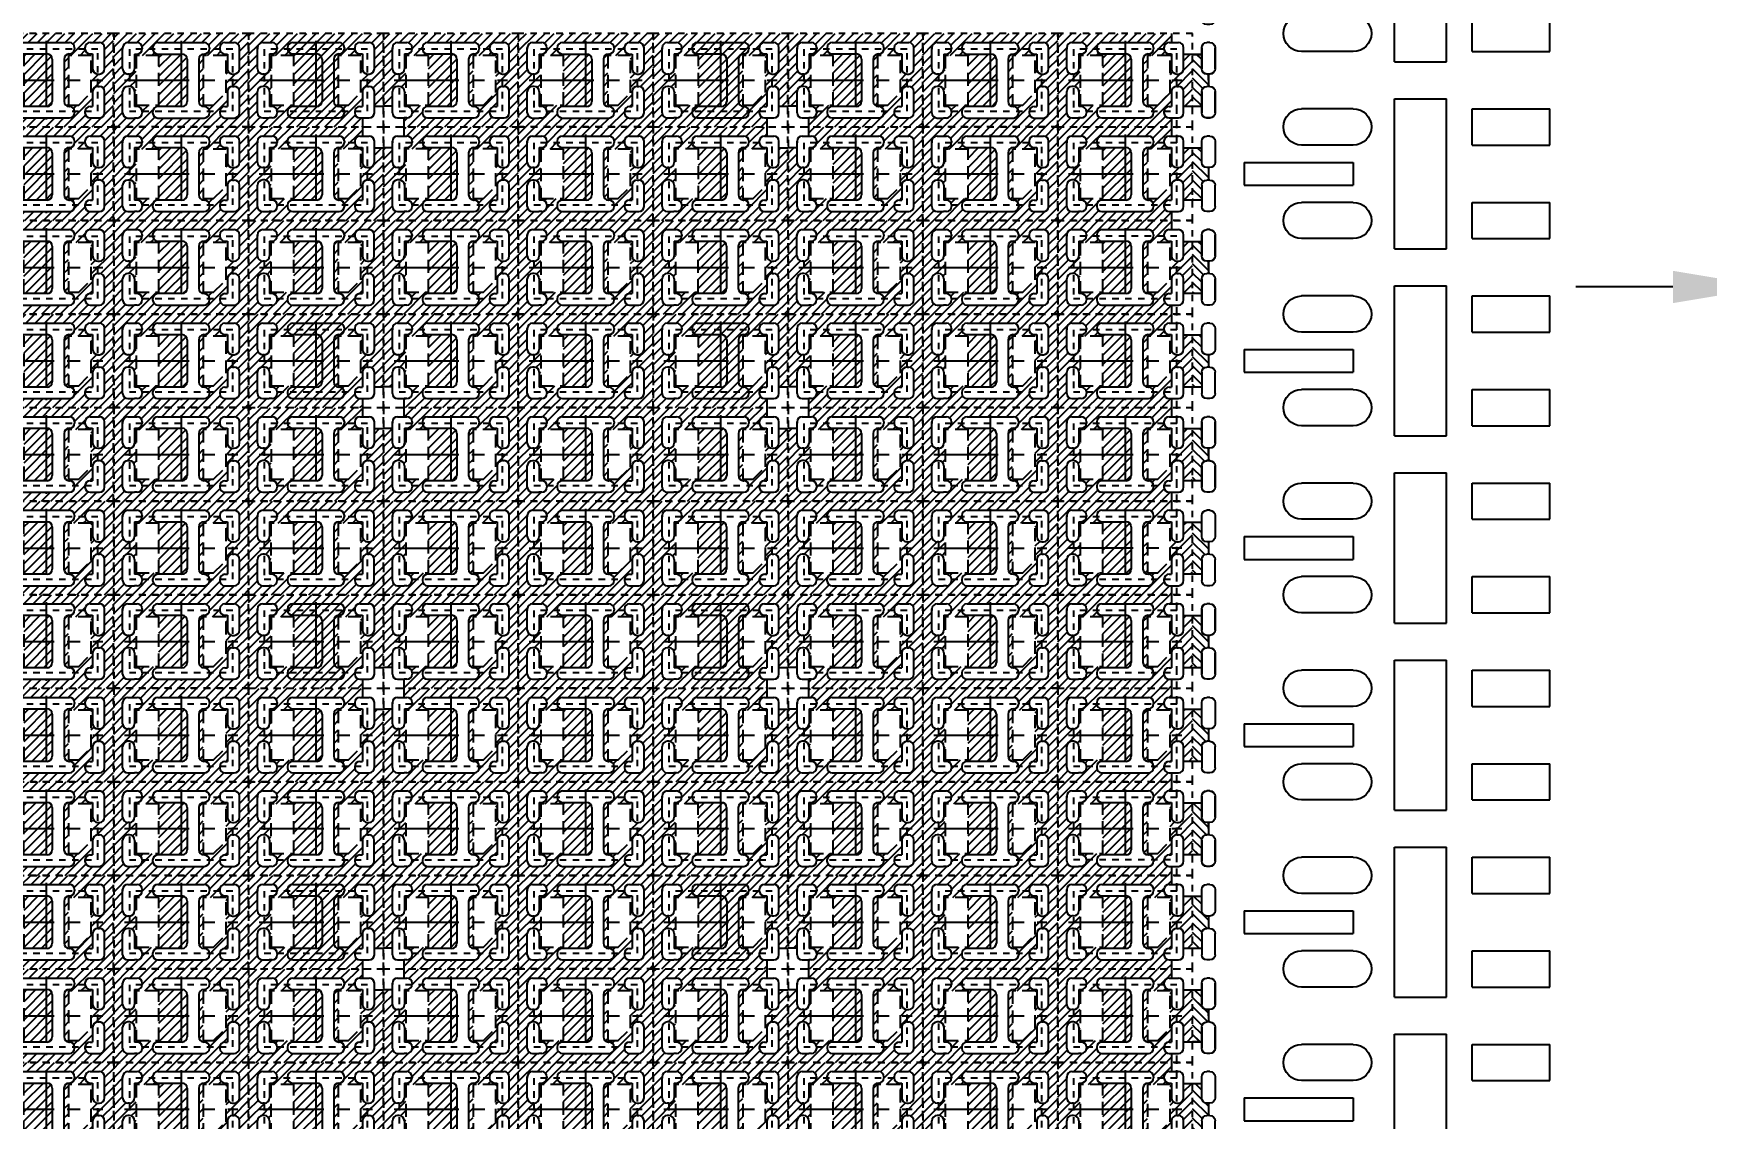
# Model space of a CAD drawing. Extents: x -1061 to -782, y -21 to 162.
# Drawn here: x -984.2 to -958.3, y 42.98 to 59.78 of the extents above; entities that cross this region are included whole.
import ezdxf

# ---------------------------------------------------------------- set-up
doc = ezdxf.new("R2010")
doc.units = 0
doc.header["$LTSCALE"] = 0.5
for name, pattern in [('CENTER', [2, 1.25, -0.25, 0.25, -0.25]), ('HIDDEN', [0.375, 0.25, -0.125]), ('HIDDEN2', [0.1875, 0.125, -0.0625])]:
    doc.linetypes.add(name, pattern=pattern)
for name, color, linetype in [('B', 5, 'Continuous'), ('C', 1, 'CENTER'), ('DIM', 7, 'Continuous'), ('H', 4, 'HIDDEN'), ('hatch', 7, 'CENTER'), ('HATCH O-L', 7, 'HIDDEN2'), ('PACKAGE OL', 51, 'HIDDEN2'), ('圖', 7, 'Continuous')]:
    doc.layers.add(name, color=color, linetype=linetype)
doc.styles.get("Standard").update_dxf_attribs({"font": 'ROMANS.SHX'})
doc.dimstyles.new('DIM 1.6$0', dxfattribs={"dimtxt": 1.5, "dimasz": 1.5, "dimexe": 1.5, "dimexo": 1.5, "dimgap": 1.5, "dimtad": 0, "dimdec": 4, "dimlfac": 0.625, "dimzin": 1, "dimdsep": 46, "dimtxsty": 'STANDARD', "dimcen": 1.5, "dimclrd": 256, "dimclre": 256, "dimclrt": 256, "dimadec": 0, "dimazin": 2, "dimtfac": 1, "dimtdec": 4, "dimtmove": 0, "dimatfit": 3, "dimfxl": 1, "dimarcsym": 0})

# ---------------------------------------------------------------- blocks, each defined once
blk = doc.blocks.new('DFN1006-2L VER BAR')
at = {"layer": 'hatch'}
h = blk.add_hatch(dxfattribs=at)
h.set_pattern_fill('ANSI31', color=256, scale=0.02)
h.set_pattern_definition([(45, (1371.827285, -129.640526), (-0.0449012806, 0.0449012806), [])])
h.paths.add_polyline_path([(2.455, 0.53), (2.367, 0.53), (2.367, 0.389, -0.414214), (2.317, 0.339), (2.302, 0.339), (2.302, 0.219), (2.317, 0.219, -0.414214), (2.367, 0.169), (2.367, 0.028), (2.455, 0.028)])
h.paths.add_polyline_path([(2.455, -0.375), (2.367, -0.375), (2.367, -0.516, -0.414214), (2.317, -0.566), (2.302, -0.566), (2.302, -0.686), (2.317, -0.686, -0.414214), (2.367, -0.736), (2.367, -0.877), (2.455, -0.877)])
h.paths.add_polyline_path([(2.455, -1.28), (2.367, -1.28), (2.367, -1.421, -0.414214), (2.317, -1.471), (2.302, -1.471), (2.302, -1.591), (2.317, -1.591, -0.414214), (2.367, -1.641), (2.367, -1.781), (2.455, -1.781)])
at = {"layer": 'B'}
for p, q in [((2.237, 0.594), (2.237, 0.389)), ((2.287, 0.644), (2.317, 0.644)), ((2.367, 0.594), (2.367, 0.389)), ((2.287, 0.339), (2.317, 0.339)), ((2.302, 0.279), (2.302, 0.339)), ((2.237, 0.169), (2.237, -0.036)), ((2.287, 0.219), (2.317, 0.219)), ((2.367, 0.169), (2.367, -0.036)), ((-0.25, 0.002), (-1, 0.002)), ((-1, -0.348), (-1, 0.002)), ((-0.25, -0.348), (-0.25, 0.002)), ((0, -1.352), (0, 0.1)), ((0.5, 0.1), (0, 0.1)), ((0.5, -1.352), (0.5, 0.1)), ((0.9, 0.002), (1.4, 0.002)), ((2.287, -0.086), (2.317, -0.086)), ((2.237, -0.311), (2.237, -0.516)), ((2.287, -0.261), (2.317, -0.261)), ((2.367, -0.516), (2.367, -0.311)), ((-0.25, -0.348), (-1, -0.348)), ((0.9, -0.348), (1.4, -0.348)), ((1.955, -0.516), (0.9, -0.516)), ((0.9, -0.516), (0.9, -0.736)), ((1.955, -0.516), (1.955, -0.736)), ((2.287, -0.566), (2.317, -0.566)), ((1.955, -0.736), (0.9, -0.736)), ((2.237, -0.941), (2.237, -0.736)), ((2.287, -0.686), (2.317, -0.686)), ((2.367, -0.736), (2.367, -0.941)), ((-1, -1.253), (-1, -0.903)), ((-0.25, -0.903), (-1, -0.903)), ((-0.25, -1.253), (-0.25, -0.903)), ((0.9, -0.903), (1.4, -0.903)), ((2.287, -0.991), (2.317, -0.991)), ((-0.25, -1.253), (-1, -1.253)), ((0.9, -1.253), (1.4, -1.253)), ((2.237, -1.421), (2.237, -1.216)), ((2.287, -1.166), (2.317, -1.166)), ((2.367, -1.421), (2.367, -1.216)), ((0.5, -1.352), (0, -1.352)), ((2.287, -1.471), (2.317, -1.471)), ((2.287, -1.591), (2.317, -1.591)), ((2.237, -1.846), (2.237, -1.641)), ((2.367, -1.846), (2.367, -1.641)), ((2.287, -1.896), (2.317, -1.896))]:
    blk.add_line(p, q, dxfattribs=at)
for centre, radius, start, end in [((2.287, 0.594), 0.05, 90, 180), ((2.317, 0.594), 0.05, 0, 90), ((2.317, 0.594), 0.05, 0, 90), ((2.287, 0.389), 0.05, 180, 270), ((2.317, 0.389), 0.05, 270, 0), ((2.287, 0.169), 0.05, 90, 180), ((2.317, 0.169), 0.05, 0, 90), ((0.9, -0.173), 0.175, 90, 270), ((1.4, -0.173), 0.175, 270, 90), ((2.287, -0.036), 0.05, 180, 270), ((2.317, -0.036), 0.05, 270, 0), ((2.287, -0.311), 0.05, 90, 180), ((2.317, -0.311), 0.05, 0, 90), ((2.287, -0.516), 0.05, 180, 270), ((2.317, -0.516), 0.05, 270, 0), ((2.287, -0.736), 0.05, 90, 180), ((2.317, -0.736), 0.05, 0, 90), ((0.9, -1.078), 0.175, 90, 270), ((1.4, -1.078), 0.175, 270, 90), ((2.287, -0.941), 0.05, 180, 270), ((2.317, -0.941), 0.05, 270, 0), ((2.287, -1.216), 0.05, 90, 180), ((2.317, -1.216), 0.05, 0, 90), ((2.287, -1.421), 0.05, 180, 270), ((2.317, -1.421), 0.05, 270, 0), ((2.287, -1.641), 0.05, 90, 180), ((2.317, -1.641), 0.05, 0, 90), ((2.287, -1.846), 0.05, 180, 270), ((2.317, -1.846), 0.05, 270, 0), ((2.317, -1.846), 0.05, 270, 0)]:
    blk.add_arc(centre, radius, start, end, dxfattribs=at)
at = {"layer": 'H'}
for p, q in [((2.455, 0.53), (2.367, 0.53)), ((2.302, 0.339), (2.302, 0.219)), ((2.455, 0.028), (2.367, 0.028)), ((2.455, -0.375), (2.367, -0.375)), ((2.302, -0.566), (2.302, -0.686)), ((2.455, -0.877), (2.367, -0.877)), ((2.455, -1.28), (2.367, -1.28)), ((2.302, -1.471), (2.302, -1.591)), ((2.455, -1.781), (2.367, -1.781))]:
    blk.add_line(p, q, dxfattribs=at)
blk = doc.blocks.new('*D15')
at = {"layer": 'Defpoints', "color": 0, "transparency": 16777216}
for p in [(439.017, -847.986), (440.617, -847.986), (440.617, -853.795)]:
    blk.add_point(p, dxfattribs=at)
at = {"layer": 'DIM', "lineweight": -2, "transparency": 16777216}
for p, q in [((439.017, -849.486), (439.017, -855.295)), ((440.617, -849.486), (440.617, -855.295)), ((437.517, -853.795), (436.017, -853.795)), ((439.017, -853.795), (440.617, -853.795)), ((442.117, -853.795), (443.617, -853.795))]:
    blk.add_line(p, q, dxfattribs=at)
at = {"layer": 'DIM', "transparency": 16777216}
for points in [[(437.517, -853.545), (437.517, -854.045), (439.017, -853.795)], [(442.117, -853.545), (442.117, -854.045), (440.617, -853.795)]]:
    blk.add_solid(points, dxfattribs=at)
at = {"layer": 'DIM', "transparency": 16777216, "insert": (448.01, -853.795), "char_height": 1.5, "attachment_point": 5}
blk.add_mtext('1.000', dxfattribs=at)
blk = doc.blocks.new('DFN1006-2L PACKAGE')
at = {"layer": 'hatch'}
h = blk.add_hatch(dxfattribs=at)
h.set_pattern_fill('ANSI31', color=256, scale=0.02)
h.set_pattern_definition([(45, (528.53349, -41.65396), (-0.0449012806, 0.0449012806), [])])
h.paths.add_polyline_path([(1.205, 0.102), (-0.1, 0.102), (-0.1, -0.803), (1.205, -0.803)])
h.paths.add_polyline_path([(0.037, -0.411), (0.053, -0.411, -0.414214), (0.103, -0.461), (0.103, -0.605), (0.127, -0.605, -0.414214), (0.177, -0.655), (0.177, -0.666, -0.414214), (0.127, -0.716), (0.1, -0.716), (0.037, -0.716, -0.414214), (-0.013, -0.666), (-0.013, -0.461, -0.414214)], flags=16)
h.paths.add_polyline_path([(-0.013, -0.241), (-0.013, -0.036, -0.414214), (0.037, 0.014), (0.127, 0.014, -0.414214), (0.177, -0.036), (0.177, -0.047, -0.414214), (0.127, -0.097), (0.103, -0.097), (0.103, -0.241, -0.414214), (0.053, -0.291), (0.037, -0.291, -0.414214)], flags=16)
h.paths.add_polyline_path([(0.117, -0.111), (0.337, -0.111), (0.337, -0.591), (0.117, -0.591)], flags=16)
h.paths.add_polyline_path([(0.327, -0.605), (0.561, -0.605, 0.414214), (0.611, -0.555), (0.611, -0.147, 0.414214), (0.561, -0.097), (0.327, -0.097, -0.414214), (0.277, -0.047), (0.277, -0.036, -0.414214), (0.327, 0.014), (0.777, 0.014, -0.414214), (0.827, -0.036), (0.827, -0.047, -0.414214), (0.777, -0.097), (0.774, -0.097, 0.414214), (0.724, -0.147), (0.724, -0.555, 0.423299), (0.776, -0.605, -0.423025), (0.827, -0.655), (0.827, -0.666, -0.414214), (0.777, -0.716), (0.327, -0.716, -0.414214), (0.277, -0.666), (0.277, -0.655, -0.414214)], flags=16)
h.paths.add_polyline_path([(0.767, -0.111), (0.987, -0.111), (0.987, -0.471), (0.867, -0.591), (0.767, -0.591)], flags=16)
h.paths.add_polyline_path([(0.977, -0.605), (1.001, -0.605), (1.001, -0.461, -0.414214), (1.051, -0.411), (1.067, -0.411, -0.414214), (1.117, -0.461), (1.117, -0.666, -0.414214), (1.067, -0.716), (1.005, -0.716), (0.977, -0.716, -0.414214), (0.927, -0.666), (0.927, -0.655, -0.414214)], flags=16)
h.paths.add_polyline_path([(0.927, -0.047), (0.927, -0.036, -0.414214), (0.977, 0.014), (1.067, 0.014, -0.414214), (1.117, -0.036), (1.117, -0.241, -0.414214), (1.067, -0.291), (1.051, -0.291, -0.414214), (1.001, -0.241), (1.001, -0.097), (0.977, -0.097, -0.414214)], flags=16)
at = {"layer": 'B'}
for p, q in [((0.037, 0.014), (0.127, 0.014)), ((0.327, 0.014), (0.777, 0.014)), ((0.977, 0.014), (1.067, 0.014)), ((-0.013, -0.241), (-0.013, -0.036)), ((-0.013, -0.036), (-0.013, -0.05)), ((0.103, -0.097), (0.103, -0.241)), ((0.103, -0.097), (0.127, -0.097)), ((0.177, -0.036), (0.177, -0.047)), ((0.277, -0.036), (0.277, -0.047)), ((0.327, -0.097), (0.561, -0.097)), ((0.611, -0.147), (0.611, -0.555)), ((0.724, -0.147), (0.724, -0.555)), ((0.774, -0.097), (0.777, -0.097)), ((0.827, -0.036), (0.827, -0.047)), ((0.927, -0.036), (0.927, -0.047)), ((0.977, -0.097), (1.001, -0.097)), ((1.001, -0.097), (1.001, -0.241)), ((1.117, -0.241), (1.117, -0.036)), ((0.053, -0.291), (0.037, -0.291)), ((0.052, -0.291), (0.052, -0.291)), ((1.051, -0.291), (1.067, -0.291)), ((1.052, -0.291), (1.052, -0.291)), ((-0.013, -0.666), (-0.013, -0.461)), ((0.053, -0.411), (0.037, -0.411)), ((0.052, -0.411), (0.052, -0.411)), ((0.103, -0.461), (0.103, -0.605)), ((1.001, -0.461), (1.001, -0.605)), ((1.051, -0.411), (1.067, -0.411)), ((1.052, -0.411), (1.052, -0.411)), ((1.117, -0.666), (1.117, -0.461)), ((0.127, -0.605), (0.103, -0.605)), ((0.561, -0.605), (0.327, -0.605)), ((0.774, -0.605), (0.777, -0.605)), ((0.977, -0.605), (1.001, -0.605)), ((0.037, -0.716), (0.1, -0.716)), ((0.127, -0.716), (0.1, -0.716)), ((0.177, -0.655), (0.177, -0.666)), ((0.277, -0.655), (0.277, -0.666)), ((0.327, -0.716), (0.777, -0.716)), ((0.827, -0.655), (0.827, -0.666)), ((0.927, -0.655), (0.927, -0.666)), ((0.977, -0.716), (1.005, -0.716)), ((1.005, -0.716), (1.067, -0.716))]:
    blk.add_line(p, q, dxfattribs=at)
for centre, start, end in [((0.037, -0.036), 90, 180), ((0.127, -0.036), 0, 90), ((0.327, -0.036), 90, 180), ((0.777, -0.036), 0, 90), ((0.977, -0.036), 90, 180), ((1.067, -0.036), 0, 90), ((0.127, -0.047), 270, 0), ((0.327, -0.047), 180, 270), ((0.561, -0.147), 0, 90), ((0.774, -0.147), 90, 180), ((0.777, -0.047), 270, 0), ((0.977, -0.047), 180, 270), ((0.037, -0.241), 180, 270), ((0.053, -0.241), 270, 0), ((1.051, -0.241), 180, 270), ((1.067, -0.241), 270, 0), ((0.037, -0.461), 90, 180), ((0.053, -0.461), 0, 90), ((1.051, -0.461), 90, 180), ((1.067, -0.461), 0, 90), ((0.127, -0.655), 0, 90), ((0.327, -0.655), 90, 180), ((0.561, -0.555), 270, 0), ((0.774, -0.555), 180, 270), ((0.777, -0.655), 0, 90), ((0.977, -0.655), 90, 180), ((0.037, -0.666), 180, 270), ((0.127, -0.666), 270, 0), ((0.327, -0.666), 180, 270), ((0.777, -0.666), 270, 0), ((0.977, -0.666), 180, 270), ((1.067, -0.666), 270, 0)]:
    blk.add_arc(centre, 0.05, start, end, dxfattribs=at)
at = {"layer": 'C'}
for p, q in [((0.552, 0.029), (0.552, -0.731)), ((0.005, -0.351), (1.1, -0.351))]:
    blk.add_line(p, q, dxfattribs=at)
at = {"layer": 'H'}
for points in [[(0.337, -0.591), (0.337, -0.111), (0.117, -0.111), (0.117, -0.591)], [(0.867, -0.591), (0.987, -0.471), (0.987, -0.111), (0.767, -0.111), (0.767, -0.591)]]:
    blk.add_lwpolyline(points, close=True, dxfattribs=at)
at = {"layer": 'HATCH O-L'}
blk.add_lwpolyline([(-0.1, 0.102), (-0.1, -0.803), (1.205, -0.803), (1.205, 0.102), (-0.1, 0.102)], dxfattribs=at)
at = {"layer": 'PACKAGE OL'}
blk.add_lwpolyline([(1.052, -0.651), (1.052, -0.051), (0.052, -0.051), (0.052, -0.651)], close=True, dxfattribs=at)
blk = doc.blocks.new('2 L-SIDE CROSS REF')
at = {"layer": 'hatch'}
h = blk.add_hatch(dxfattribs=at)
h.set_pattern_fill('ANSI31', color=256, scale=0.02)
h.set_pattern_definition([(45, (579.96456, -36.8985), (-0.0449012806, 0.0449012806), [])])
h.paths.add_polyline_path([(-0.515, -0.06), (-0.499, -0.06, -0.414214), (-0.449, -0.11), (-0.449, -0.254), (-0.425, -0.254, -0.414214), (-0.375, -0.304), (-0.375, -0.315, -0.414214), (-0.425, -0.365), (-0.452, -0.365), (-0.515, -0.365, -0.414214), (-0.565, -0.315), (-0.565, -0.11, -0.414214)], flags=16)
h.paths.add_polyline_path([(-0.565, 0.11), (-0.565, 0.315, -0.414214), (-0.515, 0.365), (-0.425, 0.365, -0.414214), (-0.375, 0.315), (-0.375, 0.304, -0.414214), (-0.425, 0.254), (-0.449, 0.254), (-0.449, 0.11, -0.414214), (-0.499, 0.06), (-0.515, 0.06, -0.414214)], flags=16)
h.paths.add_polyline_path([(-0.435, 0.24), (-0.215, 0.24), (-0.215, -0.24), (-0.435, -0.24)], flags=16)
h.paths.add_polyline_path([(-0.225, -0.254), (0.009, -0.254, 0.414214), (0.059, -0.204), (0.059, 0.204, 0.414214), (0.009, 0.254), (-0.225, 0.254, -0.414214), (-0.275, 0.304), (-0.275, 0.315, -0.414214), (-0.225, 0.365), (0.225, 0.365, -0.414214), (0.275, 0.315), (0.275, 0.304, -0.414214), (0.225, 0.254), (0.222, 0.254, 0.414214), (0.172, 0.204), (0.172, -0.204, 0.423299), (0.224, -0.254, -0.423025), (0.275, -0.304), (0.275, -0.315, -0.414214), (0.225, -0.365), (-0.225, -0.365, -0.414214), (-0.275, -0.315), (-0.275, -0.304, -0.414214)], flags=16)
h.paths.add_polyline_path([(0.215, 0.24), (0.435, 0.24), (0.435, -0.12), (0.315, -0.24), (0.215, -0.24)], flags=16)
h.paths.add_polyline_path([(0.425, -0.254), (0.449, -0.254), (0.449, -0.11, -0.414214), (0.499, -0.06), (0.515, -0.06, -0.414214), (0.565, -0.11), (0.565, -0.315, -0.414214), (0.515, -0.365), (0.452, -0.365), (0.425, -0.365, -0.414214), (0.375, -0.315), (0.375, -0.304, -0.414214)], flags=16)
h.paths.add_polyline_path([(0.452, -0.452), (0.452, -0.365), (0.515, -0.365, 0.414214), (0.565, -0.315), (0.565, -0.251), (0.652, -0.251), (0.652, 0.251), (0.565, 0.251), (0.565, 0.11, -0.414214), (0.515, 0.06), (0.499, 0.06, -0.414214), (0.449, 0.11), (0.449, 0.254), (0.425, 0.254, -0.414214), (0.375, 0.304), (0.375, 0.315, -0.414214), (0.425, 0.365), (0.452, 0.365), (0.452, 0.452), (-0.652, 0.452), (-0.652, -0.452)])
at = {"layer": 'B'}
for p, q in [((-0.515, 0.365), (-0.425, 0.365)), ((-0.225, 0.365), (0.225, 0.365)), ((0.425, 0.365), (0.515, 0.365)), ((-0.565, 0.11), (-0.565, 0.315)), ((-0.565, 0.315), (-0.565, 0.301)), ((-0.449, 0.254), (-0.449, 0.11)), ((-0.449, 0.254), (-0.425, 0.254)), ((-0.375, 0.315), (-0.375, 0.304)), ((-0.275, 0.315), (-0.275, 0.304)), ((-0.225, 0.254), (0.009, 0.254)), ((0.059, 0.204), (0.059, -0.204)), ((0.172, 0.204), (0.172, -0.204)), ((0.222, 0.254), (0.225, 0.254)), ((0.275, 0.315), (0.275, 0.304)), ((0.375, 0.315), (0.375, 0.304)), ((0.425, 0.254), (0.449, 0.254)), ((0.449, 0.254), (0.449, 0.11)), ((0.565, 0.11), (0.565, 0.315)), ((-0.499, 0.06), (-0.515, 0.06)), ((-0.5, 0.06), (-0.5, 0.06)), ((0.499, 0.06), (0.515, 0.06)), ((0.5, 0.06), (0.5, 0.06)), ((-0.565, -0.315), (-0.565, -0.11)), ((-0.499, -0.06), (-0.515, -0.06)), ((-0.5, -0.06), (-0.5, -0.06)), ((-0.449, -0.11), (-0.449, -0.254)), ((0.449, -0.11), (0.449, -0.254)), ((0.499, -0.06), (0.515, -0.06)), ((0.5, -0.06), (0.5, -0.06)), ((0.565, -0.315), (0.565, -0.11)), ((-0.425, -0.254), (-0.449, -0.254)), ((-0.375, -0.304), (-0.375, -0.315)), ((-0.275, -0.304), (-0.275, -0.315)), ((0.009, -0.254), (-0.225, -0.254)), ((0.222, -0.254), (0.225, -0.254)), ((0.275, -0.304), (0.275, -0.315)), ((0.375, -0.304), (0.375, -0.315)), ((0.425, -0.254), (0.449, -0.254)), ((-0.515, -0.365), (-0.452, -0.365)), ((-0.425, -0.365), (-0.452, -0.365)), ((-0.225, -0.365), (0.225, -0.365)), ((0.425, -0.365), (0.452, -0.365)), ((0.452, -0.365), (0.515, -0.365))]:
    blk.add_line(p, q, dxfattribs=at)
for centre, start, end in [((-0.515, 0.315), 90, 180), ((-0.425, 0.315), 0, 90), ((-0.225, 0.315), 90, 180), ((0.225, 0.315), 0, 90), ((0.425, 0.315), 90, 180), ((0.515, 0.315), 0, 90), ((-0.425, 0.304), 270, 0), ((-0.225, 0.304), 180, 270), ((0.009, 0.204), 0, 90), ((0.222, 0.204), 90, 180), ((0.225, 0.304), 270, 0), ((0.425, 0.304), 180, 270), ((-0.515, 0.11), 180, 270), ((-0.499, 0.11), 270, 0), ((0.499, 0.11), 180, 270), ((0.515, 0.11), 270, 0), ((-0.515, -0.11), 90, 180), ((-0.499, -0.11), 0, 90), ((0.499, -0.11), 90, 180), ((0.515, -0.11), 0, 90), ((-0.515, -0.315), 180, 270), ((-0.425, -0.304), 0, 90), ((-0.425, -0.315), 270, 0), ((-0.225, -0.304), 90, 180), ((-0.225, -0.315), 180, 270), ((0.009, -0.204), 270, 0), ((0.222, -0.204), 180, 270), ((0.225, -0.304), 0, 90), ((0.225, -0.315), 270, 0), ((0.425, -0.304), 90, 180), ((0.425, -0.315), 180, 270), ((0.515, -0.315), 270, 0)]:
    blk.add_arc(centre, 0.05, start, end, dxfattribs=at)
at = {"layer": 'C'}
for p, q in [((0, 0.38), (0, -0.38)), ((-0.548, 0), (0.548, 0))]:
    blk.add_line(p, q, dxfattribs=at)
at = {"layer": 'H', "color": 6}
for p, q in [((0.452, 0.365), (0.452, 0.452)), ((0.565, 0.251), (0.652, 0.251)), ((0.565, -0.251), (0.652, -0.251)), ((0.452, -0.452), (0.452, -0.365))]:
    blk.add_line(p, q, dxfattribs=at)
at = {"layer": 'H'}
for points in [[(-0.215, -0.24), (-0.215, 0.24), (-0.435, 0.24), (-0.435, -0.24)], [(0.315, -0.24), (0.435, -0.12), (0.435, 0.24), (0.215, 0.24), (0.215, -0.24)]]:
    blk.add_lwpolyline(points, close=True, dxfattribs=at)
at = {"layer": 'HATCH O-L'}
blk.add_lwpolyline([(-0.652, 0.452), (-0.652, -0.452), (0.652, -0.452), (0.652, 0.452), (-0.652, 0.452)], dxfattribs=at)
at = {"layer": 'PACKAGE OL'}
blk.add_lwpolyline([(0.5, -0.3), (0.5, 0.3), (-0.5, 0.3), (-0.5, -0.3)], close=True, dxfattribs=at)
blk = doc.blocks.new('LOWER CROSS REF')
at = {"layer": 'hatch'}
h = blk.add_hatch(dxfattribs=at)
h.set_pattern_fill('ANSI31', color=256, scale=0.02)
h.set_pattern_definition([(45, (581.53627, -39.14559), (-0.0449012806, 0.0449012806), [])])
h.paths.add_polyline_path([(0.652, -0.452), (0.652, 0.452), (-0.652, 0.452), (-0.652, -0.251), (-0.565, -0.251), (-0.565, -0.11, -0.414214), (-0.515, -0.06), (-0.499, -0.06, -0.414214), (-0.449, -0.11), (-0.449, -0.254), (-0.425, -0.254, -0.414214), (-0.375, -0.304), (-0.375, -0.315, -0.414214), (-0.425, -0.365), (-0.452, -0.365), (-0.452, -0.452)])
h.paths.add_polyline_path([(-0.275, -0.315), (-0.275, -0.304, -0.414214), (-0.225, -0.254), (0.009, -0.254, 0.414214), (0.059, -0.204), (0.059, 0.204, 0.414214), (0.009, 0.254), (-0.225, 0.254, -0.414214), (-0.275, 0.304), (-0.275, 0.315, -0.414214), (-0.225, 0.365), (0.225, 0.365, -0.414214), (0.275, 0.315), (0.275, 0.304, -0.414214), (0.225, 0.254), (0.222, 0.254, 0.414214), (0.172, 0.204), (0.172, -0.204, 0.414214), (0.222, -0.254), (0.225, -0.254, -0.414214), (0.275, -0.304), (0.275, -0.315, -0.414214), (0.225, -0.365), (-0.225, -0.365, -0.414214)], flags=16)
h.paths.add_polyline_path([(-0.435, -0.24), (-0.435, 0.24), (-0.215, 0.24), (-0.215, -0.24)], flags=16)
h.paths.add_polyline_path([(-0.499, 0.06), (-0.515, 0.06, -0.414214), (-0.565, 0.11), (-0.565, 0.315, -0.414214), (-0.515, 0.365), (-0.425, 0.365, -0.414214), (-0.375, 0.315), (-0.375, 0.304, -0.414214), (-0.425, 0.254), (-0.449, 0.254), (-0.449, 0.11, -0.414214)], flags=16)
h.paths.add_polyline_path([(0.215, -0.24), (0.215, 0.24), (0.435, 0.24), (0.435, -0.12), (0.315, -0.24)], flags=16)
h.paths.add_polyline_path([(0.375, -0.315), (0.375, -0.304, -0.414214), (0.425, -0.254), (0.449, -0.254), (0.449, -0.11, -0.414214), (0.499, -0.06), (0.515, -0.06, -0.414214), (0.565, -0.11), (0.565, -0.315, -0.414214), (0.515, -0.365), (0.452, -0.365), (0.425, -0.365, -0.414214)], flags=16)
h.paths.add_polyline_path([(0.449, 0.11), (0.449, 0.254), (0.425, 0.254, -0.414214), (0.375, 0.304), (0.375, 0.315, -0.414214), (0.425, 0.365), (0.515, 0.365, -0.414214), (0.565, 0.315), (0.565, 0.11, -0.414214), (0.515, 0.06), (0.499, 0.06, -0.414214)], flags=16)
at = {"layer": 'B'}
for p, q in [((-0.515, 0.365), (-0.425, 0.365)), ((-0.225, 0.365), (0.225, 0.365)), ((0.425, 0.365), (0.515, 0.365)), ((-0.565, 0.11), (-0.565, 0.315)), ((-0.565, 0.315), (-0.565, 0.301)), ((-0.449, 0.254), (-0.449, 0.11)), ((-0.449, 0.254), (-0.425, 0.254)), ((-0.375, 0.315), (-0.375, 0.304)), ((-0.275, 0.315), (-0.275, 0.304)), ((-0.225, 0.254), (0.009, 0.254)), ((0.059, 0.204), (0.059, -0.204)), ((0.172, 0.204), (0.172, -0.204)), ((0.222, 0.254), (0.225, 0.254)), ((0.275, 0.315), (0.275, 0.304)), ((0.375, 0.315), (0.375, 0.304)), ((0.425, 0.254), (0.449, 0.254)), ((0.449, 0.254), (0.449, 0.11)), ((0.565, 0.11), (0.565, 0.315)), ((-0.499, 0.06), (-0.515, 0.06)), ((-0.5, 0.06), (-0.5, 0.06)), ((0.499, 0.06), (0.515, 0.06)), ((0.5, 0.06), (0.5, 0.06)), ((-0.565, -0.315), (-0.565, -0.11)), ((-0.499, -0.06), (-0.515, -0.06)), ((-0.5, -0.06), (-0.5, -0.06)), ((-0.449, -0.11), (-0.449, -0.254)), ((0.449, -0.11), (0.449, -0.254)), ((0.499, -0.06), (0.515, -0.06)), ((0.5, -0.06), (0.5, -0.06)), ((0.565, -0.315), (0.565, -0.11)), ((-0.425, -0.254), (-0.449, -0.254)), ((-0.375, -0.304), (-0.375, -0.315)), ((-0.275, -0.304), (-0.275, -0.315)), ((0.009, -0.254), (-0.225, -0.254)), ((0.222, -0.254), (0.225, -0.254)), ((0.275, -0.304), (0.275, -0.315)), ((0.375, -0.304), (0.375, -0.315)), ((0.425, -0.254), (0.449, -0.254)), ((-0.515, -0.365), (-0.452, -0.365)), ((-0.425, -0.365), (-0.452, -0.365)), ((-0.225, -0.365), (0.225, -0.365)), ((0.425, -0.365), (0.452, -0.365)), ((0.452, -0.365), (0.515, -0.365))]:
    blk.add_line(p, q, dxfattribs=at)
for centre, start, end in [((-0.515, 0.315), 90, 180), ((-0.425, 0.315), 0, 90), ((-0.225, 0.315), 90, 180), ((0.225, 0.315), 0, 90), ((0.425, 0.315), 90, 180), ((0.515, 0.315), 0, 90), ((-0.425, 0.304), 270, 0), ((-0.225, 0.304), 180, 270), ((0.009, 0.204), 0, 90), ((0.222, 0.204), 90, 180), ((0.225, 0.304), 270, 0), ((0.425, 0.304), 180, 270), ((-0.515, 0.11), 180, 270), ((-0.499, 0.11), 270, 0), ((0.499, 0.11), 180, 270), ((0.515, 0.11), 270, 0), ((-0.515, -0.11), 90, 180), ((-0.499, -0.11), 0, 90), ((0.499, -0.11), 90, 180), ((0.515, -0.11), 0, 90), ((-0.515, -0.315), 180, 270), ((-0.425, -0.304), 0, 90), ((-0.425, -0.315), 270, 0), ((-0.225, -0.304), 90, 180), ((-0.225, -0.315), 180, 270), ((0.009, -0.204), 270, 0), ((0.222, -0.204), 180, 270), ((0.225, -0.304), 0, 90), ((0.225, -0.315), 270, 0), ((0.425, -0.304), 90, 180), ((0.425, -0.315), 180, 270), ((0.515, -0.315), 270, 0)]:
    blk.add_arc(centre, 0.05, start, end, dxfattribs=at)
at = {"layer": 'C'}
for p, q in [((0, 0.38), (0, -0.38)), ((-0.548, 0), (0.548, 0))]:
    blk.add_line(p, q, dxfattribs=at)
at = {"layer": 'H', "color": 6}
for p, q in [((-0.565, -0.251), (-0.652, -0.251)), ((-0.452, -0.452), (-0.452, -0.365))]:
    blk.add_line(p, q, dxfattribs=at)
at = {"layer": 'H'}
for points in [[(-0.215, -0.24), (-0.215, 0.24), (-0.435, 0.24), (-0.435, -0.24)], [(0.315, -0.24), (0.435, -0.12), (0.435, 0.24), (0.215, 0.24), (0.215, -0.24)]]:
    blk.add_lwpolyline(points, close=True, dxfattribs=at)
at = {"layer": 'HATCH O-L'}
blk.add_lwpolyline([(-0.652, 0.452), (-0.652, -0.452), (0.652, -0.452), (0.652, 0.452), (-0.652, 0.452)], dxfattribs=at)
at = {"layer": 'PACKAGE OL'}
blk.add_lwpolyline([(0.5, -0.3), (0.5, 0.3), (-0.5, 0.3), (-0.5, -0.3)], close=True, dxfattribs=at)
blk = doc.blocks.new('UPPER LEFT CROSS')
at = {"layer": 'hatch'}
h = blk.add_hatch(dxfattribs=at)
h.set_pattern_fill('ANSI31', color=256, scale=0.02)
h.set_pattern_definition([(45, (581.53627, -40.20884), (-0.0449012806, 0.0449012806), [])])
h.paths.add_polyline_path([(-0.452, 0.452), (-0.452, 0.365), (-0.425, 0.365, -0.414214), (-0.375, 0.315), (-0.375, 0.304, -0.414214), (-0.425, 0.254), (-0.449, 0.254), (-0.449, 0.11, -0.414214), (-0.499, 0.06), (-0.515, 0.06, -0.414214), (-0.565, 0.11), (-0.565, 0.251), (-0.652, 0.251), (-0.652, -0.452), (0.652, -0.452), (0.652, 0.452)])
h.paths.add_polyline_path([(-0.225, 0.365), (0.225, 0.365, -0.414214), (0.275, 0.315), (0.275, 0.304, -0.414214), (0.225, 0.254), (0.222, 0.254, 0.414214), (0.172, 0.204), (0.172, -0.204, 0.423299), (0.224, -0.254, -0.423025), (0.275, -0.304), (0.275, -0.315, -0.414214), (0.225, -0.365), (-0.225, -0.365, -0.414214), (-0.275, -0.315), (-0.275, -0.304, -0.414214), (-0.225, -0.254), (0.009, -0.254, 0.414214), (0.059, -0.204), (0.059, 0.204, 0.414214), (0.009, 0.254), (-0.225, 0.254, -0.414214), (-0.275, 0.304), (-0.275, 0.315, -0.414214)], flags=16)
h.paths.add_polyline_path([(-0.215, 0.24), (-0.215, -0.24), (-0.435, -0.24), (-0.435, 0.24)], flags=16)
h.paths.add_polyline_path([(-0.449, -0.11), (-0.449, -0.254), (-0.425, -0.254, -0.414214), (-0.375, -0.304), (-0.375, -0.315, -0.414214), (-0.425, -0.365), (-0.452, -0.365), (-0.515, -0.365, -0.414214), (-0.565, -0.315), (-0.565, -0.11, -0.414214), (-0.515, -0.06), (-0.499, -0.06, -0.414214)], flags=16)
h.paths.add_polyline_path([(0.215, 0.24), (0.435, 0.24), (0.435, -0.12), (0.315, -0.24), (0.215, -0.24)], flags=16)
h.paths.add_polyline_path([(0.425, 0.365), (0.515, 0.365, -0.414214), (0.565, 0.315), (0.565, 0.11, -0.414214), (0.515, 0.06), (0.499, 0.06, -0.414214), (0.449, 0.11), (0.449, 0.254), (0.425, 0.254, -0.414214), (0.375, 0.304), (0.375, 0.315, -0.414214)], flags=16)
h.paths.add_polyline_path([(0.499, -0.06), (0.515, -0.06, -0.414214), (0.565, -0.11), (0.565, -0.315, -0.414214), (0.515, -0.365), (0.452, -0.365), (0.425, -0.365, -0.414214), (0.375, -0.315), (0.375, -0.304, -0.414214), (0.425, -0.254), (0.449, -0.254), (0.449, -0.11, -0.414214)], flags=16)
at = {"layer": 'B'}
for p, q in [((-0.515, 0.365), (-0.425, 0.365)), ((-0.225, 0.365), (0.225, 0.365)), ((0.425, 0.365), (0.515, 0.365)), ((-0.565, 0.11), (-0.565, 0.315)), ((-0.565, 0.315), (-0.565, 0.301)), ((-0.449, 0.254), (-0.449, 0.11)), ((-0.449, 0.254), (-0.425, 0.254)), ((-0.375, 0.315), (-0.375, 0.304)), ((-0.275, 0.315), (-0.275, 0.304)), ((-0.225, 0.254), (0.009, 0.254)), ((0.059, 0.204), (0.059, -0.204)), ((0.172, 0.204), (0.172, -0.204)), ((0.222, 0.254), (0.225, 0.254)), ((0.275, 0.315), (0.275, 0.304)), ((0.375, 0.315), (0.375, 0.304)), ((0.425, 0.254), (0.449, 0.254)), ((0.449, 0.254), (0.449, 0.11)), ((0.565, 0.11), (0.565, 0.315)), ((-0.499, 0.06), (-0.515, 0.06)), ((-0.5, 0.06), (-0.5, 0.06)), ((0.499, 0.06), (0.515, 0.06)), ((0.5, 0.06), (0.5, 0.06)), ((-0.565, -0.315), (-0.565, -0.11)), ((-0.499, -0.06), (-0.515, -0.06)), ((-0.5, -0.06), (-0.5, -0.06)), ((-0.449, -0.11), (-0.449, -0.254)), ((0.449, -0.11), (0.449, -0.254)), ((0.499, -0.06), (0.515, -0.06)), ((0.5, -0.06), (0.5, -0.06)), ((0.565, -0.315), (0.565, -0.11)), ((-0.425, -0.254), (-0.449, -0.254)), ((-0.375, -0.304), (-0.375, -0.315)), ((-0.275, -0.304), (-0.275, -0.315)), ((0.009, -0.254), (-0.225, -0.254)), ((0.222, -0.254), (0.225, -0.254)), ((0.275, -0.304), (0.275, -0.315)), ((0.375, -0.304), (0.375, -0.315)), ((0.425, -0.254), (0.449, -0.254)), ((-0.515, -0.365), (-0.452, -0.365)), ((-0.425, -0.365), (-0.452, -0.365)), ((-0.225, -0.365), (0.225, -0.365)), ((0.425, -0.365), (0.452, -0.365)), ((0.452, -0.365), (0.515, -0.365))]:
    blk.add_line(p, q, dxfattribs=at)
for centre, start, end in [((-0.515, 0.315), 90, 180), ((-0.425, 0.315), 0, 90), ((-0.225, 0.315), 90, 180), ((0.225, 0.315), 0, 90), ((0.425, 0.315), 90, 180), ((0.515, 0.315), 0, 90), ((-0.425, 0.304), 270, 0), ((-0.225, 0.304), 180, 270), ((0.009, 0.204), 0, 90), ((0.222, 0.204), 90, 180), ((0.225, 0.304), 270, 0), ((0.425, 0.304), 180, 270), ((-0.515, 0.11), 180, 270), ((-0.499, 0.11), 270, 0), ((0.499, 0.11), 180, 270), ((0.515, 0.11), 270, 0), ((-0.515, -0.11), 90, 180), ((-0.499, -0.11), 0, 90), ((0.499, -0.11), 90, 180), ((0.515, -0.11), 0, 90), ((-0.515, -0.315), 180, 270), ((-0.425, -0.304), 0, 90), ((-0.425, -0.315), 270, 0), ((-0.225, -0.304), 90, 180), ((-0.225, -0.315), 180, 270), ((0.009, -0.204), 270, 0), ((0.222, -0.204), 180, 270), ((0.225, -0.304), 0, 90), ((0.225, -0.315), 270, 0), ((0.425, -0.304), 90, 180), ((0.425, -0.315), 180, 270), ((0.515, -0.315), 270, 0)]:
    blk.add_arc(centre, 0.05, start, end, dxfattribs=at)
at = {"layer": 'C'}
for p, q in [((0, 0.38), (0, -0.38)), ((-0.548, 0), (0.548, 0))]:
    blk.add_line(p, q, dxfattribs=at)
at = {"layer": 'H', "color": 6}
for p, q in [((-0.452, 0.365), (-0.452, 0.452)), ((-0.565, 0.251), (-0.652, 0.251))]:
    blk.add_line(p, q, dxfattribs=at)
at = {"layer": 'H'}
for points in [[(-0.215, -0.24), (-0.215, 0.24), (-0.435, 0.24), (-0.435, -0.24)], [(0.315, -0.24), (0.435, -0.12), (0.435, 0.24), (0.215, 0.24), (0.215, -0.24)]]:
    blk.add_lwpolyline(points, close=True, dxfattribs=at)
at = {"layer": 'HATCH O-L'}
blk.add_lwpolyline([(-0.652, 0.452), (-0.652, -0.452), (0.652, -0.452), (0.652, 0.452), (-0.652, 0.452)], dxfattribs=at)
at = {"layer": 'PACKAGE OL'}
blk.add_lwpolyline([(0.5, -0.3), (0.5, 0.3), (-0.5, 0.3), (-0.5, -0.3)], close=True, dxfattribs=at)
blk = doc.blocks.new('LOWER LEFT CROSS')
at = {"layer": 'hatch'}
h = blk.add_hatch(dxfattribs=at)
h.set_pattern_fill('ANSI31', color=256, scale=0.02)
h.set_pattern_definition([(45, (581.53627, -39.15142), (-0.0449012806, 0.0449012806), [])])
h.paths.add_polyline_path([(-0.215, -0.24), (-0.435, -0.24), (-0.435, 0.24), (-0.215, 0.24)], flags=16)
h.paths.add_polyline_path([(0.215, 0.24), (0.435, 0.24), (0.435, -0.12), (0.315, -0.24), (0.215, -0.24)], flags=16)
h.paths.add_polyline_path([(-0.425, 0.254), (-0.449, 0.254), (-0.449, 0.11, -0.414214), (-0.499, 0.06), (-0.515, 0.06, -0.414214), (-0.565, 0.11), (-0.565, 0.315, -0.414214), (-0.515, 0.365), (-0.425, 0.365, -0.414214), (-0.375, 0.315), (-0.375, 0.304, -0.414214)], flags=16)
h.paths.add_polyline_path([(-0.449, -0.11), (-0.449, -0.254), (-0.425, -0.254, -0.414214), (-0.375, -0.304), (-0.375, -0.315, -0.414214), (-0.425, -0.365), (-0.452, -0.365), (-0.515, -0.365, -0.414214), (-0.565, -0.315), (-0.565, -0.11, -0.414214), (-0.515, -0.06), (-0.499, -0.06, -0.414214)], flags=16)
h.paths.add_polyline_path([(0.375, 0.304), (0.375, 0.315, -0.414214), (0.425, 0.365), (0.515, 0.365, -0.414214), (0.565, 0.315), (0.565, 0.11, -0.414214), (0.515, 0.06), (0.499, 0.06, -0.414214), (0.449, 0.11), (0.449, 0.254), (0.425, 0.254, -0.414214)], flags=16)
h.paths.add_polyline_path([(0.499, -0.06), (0.515, -0.06, -0.414214), (0.565, -0.11), (0.565, -0.315, -0.414214), (0.515, -0.365), (0.452, -0.365), (0.425, -0.365, -0.414214), (0.375, -0.315), (0.375, -0.304, -0.414214), (0.425, -0.254), (0.449, -0.254), (0.449, -0.11, -0.414214)], flags=16)
h.paths.add_polyline_path([(-0.652, 0.452), (-0.652, -0.452), (0.452, -0.452), (0.452, -0.365), (0.515, -0.365, 0.414214), (0.565, -0.315), (0.565, -0.251), (0.652, -0.251), (0.652, 0.452)])
at = {"layer": 'B'}
for p, q in [((-0.515, 0.365), (-0.425, 0.365)), ((-0.225, 0.365), (0.225, 0.365)), ((0.425, 0.365), (0.515, 0.365)), ((-0.565, 0.11), (-0.565, 0.315)), ((-0.565, 0.315), (-0.565, 0.301)), ((-0.449, 0.254), (-0.449, 0.11)), ((-0.449, 0.254), (-0.425, 0.254)), ((-0.375, 0.315), (-0.375, 0.304)), ((-0.275, 0.315), (-0.275, 0.304)), ((-0.225, 0.254), (0.009, 0.254)), ((0.059, 0.204), (0.059, -0.204)), ((0.172, 0.204), (0.172, -0.204)), ((0.222, 0.254), (0.225, 0.254)), ((0.275, 0.315), (0.275, 0.304)), ((0.375, 0.315), (0.375, 0.304)), ((0.425, 0.254), (0.449, 0.254)), ((0.449, 0.254), (0.449, 0.11)), ((0.565, 0.11), (0.565, 0.315)), ((-0.499, 0.06), (-0.515, 0.06)), ((-0.5, 0.06), (-0.5, 0.06)), ((0.499, 0.06), (0.515, 0.06)), ((0.5, 0.06), (0.5, 0.06)), ((-0.565, -0.315), (-0.565, -0.11)), ((-0.499, -0.06), (-0.515, -0.06)), ((-0.5, -0.06), (-0.5, -0.06)), ((-0.449, -0.11), (-0.449, -0.254)), ((0.449, -0.11), (0.449, -0.254)), ((0.499, -0.06), (0.515, -0.06)), ((0.5, -0.06), (0.5, -0.06)), ((0.565, -0.315), (0.565, -0.11)), ((-0.425, -0.254), (-0.449, -0.254)), ((-0.375, -0.304), (-0.375, -0.315)), ((-0.275, -0.304), (-0.275, -0.315)), ((0.009, -0.254), (-0.225, -0.254)), ((0.222, -0.254), (0.225, -0.254)), ((0.275, -0.304), (0.275, -0.315)), ((0.375, -0.304), (0.375, -0.315)), ((0.425, -0.254), (0.449, -0.254)), ((-0.515, -0.365), (-0.452, -0.365)), ((-0.425, -0.365), (-0.452, -0.365)), ((-0.225, -0.365), (0.225, -0.365)), ((0.425, -0.365), (0.452, -0.365)), ((0.452, -0.365), (0.515, -0.365))]:
    blk.add_line(p, q, dxfattribs=at)
for centre, start, end in [((-0.515, 0.315), 90, 180), ((-0.425, 0.315), 0, 90), ((-0.225, 0.315), 90, 180), ((0.225, 0.315), 0, 90), ((0.425, 0.315), 90, 180), ((0.515, 0.315), 0, 90), ((-0.425, 0.304), 270, 0), ((-0.225, 0.304), 180, 270), ((0.009, 0.204), 0, 90), ((0.222, 0.204), 90, 180), ((0.225, 0.304), 270, 0), ((0.425, 0.304), 180, 270), ((-0.515, 0.11), 180, 270), ((-0.499, 0.11), 270, 0), ((0.499, 0.11), 180, 270), ((0.515, 0.11), 270, 0), ((-0.515, -0.11), 90, 180), ((-0.499, -0.11), 0, 90), ((0.499, -0.11), 90, 180), ((0.515, -0.11), 0, 90), ((-0.515, -0.315), 180, 270), ((-0.425, -0.304), 0, 90), ((-0.425, -0.315), 270, 0), ((-0.225, -0.304), 90, 180), ((-0.225, -0.315), 180, 270), ((0.009, -0.204), 270, 0), ((0.222, -0.204), 180, 270), ((0.225, -0.304), 0, 90), ((0.225, -0.315), 270, 0), ((0.425, -0.304), 90, 180), ((0.425, -0.315), 180, 270), ((0.515, -0.315), 270, 0)]:
    blk.add_arc(centre, 0.05, start, end, dxfattribs=at)
at = {"layer": 'C'}
for p, q in [((0, 0.38), (0, -0.38)), ((-0.548, 0), (0.548, 0))]:
    blk.add_line(p, q, dxfattribs=at)
at = {"layer": 'H', "color": 6}
for p, q in [((0.565, -0.251), (0.652, -0.251)), ((0.452, -0.452), (0.452, -0.365))]:
    blk.add_line(p, q, dxfattribs=at)
at = {"layer": 'H'}
for points in [[(-0.215, -0.24), (-0.215, 0.24), (-0.435, 0.24), (-0.435, -0.24)], [(0.315, -0.24), (0.435, -0.12), (0.435, 0.24), (0.215, 0.24), (0.215, -0.24)]]:
    blk.add_lwpolyline(points, close=True, dxfattribs=at)
at = {"layer": 'HATCH O-L'}
blk.add_lwpolyline([(-0.652, 0.452), (-0.652, -0.452), (0.652, -0.452), (0.652, 0.452), (-0.652, 0.452)], dxfattribs=at)
at = {"layer": 'PACKAGE OL'}
blk.add_lwpolyline([(0.5, -0.3), (0.5, 0.3), (-0.5, 0.3), (-0.5, -0.3)], close=True, dxfattribs=at)
blk = doc.blocks.new('UPPER RIGHT CROSS')
at = {"layer": 'hatch'}
h = blk.add_hatch(dxfattribs=at)
h.set_pattern_fill('ANSI31', color=256, scale=0.02)
h.set_pattern_definition([(45, (579.97371, -40.20884), (-0.0449012806, 0.0449012806), [])])
h.paths.add_polyline_path([(-0.652, 0.452), (-0.652, -0.452), (0.652, -0.452), (0.652, 0.251), (0.565, 0.251), (0.565, 0.11, -0.414214), (0.515, 0.06), (0.499, 0.06, -0.414214), (0.449, 0.11), (0.449, 0.254), (0.425, 0.254, -0.414214), (0.375, 0.304), (0.375, 0.315, -0.414214), (0.425, 0.365), (0.452, 0.365), (0.452, 0.452)])
h.paths.add_polyline_path([(-0.375, 0.315), (-0.375, 0.304, -0.414214), (-0.425, 0.254), (-0.449, 0.254), (-0.449, 0.11, -0.414214), (-0.499, 0.06), (-0.515, 0.06, -0.414214), (-0.565, 0.11), (-0.565, 0.315, -0.414214), (-0.515, 0.365), (-0.425, 0.365, -0.414214)], flags=16)
h.paths.add_polyline_path([(-0.225, 0.365), (0.225, 0.365, -0.414214), (0.275, 0.315), (0.275, 0.304, -0.414214), (0.225, 0.254), (0.222, 0.254, 0.414214), (0.172, 0.204), (0.172, -0.204, 0.423299), (0.224, -0.254, -0.423025), (0.275, -0.304), (0.275, -0.315, -0.414214), (0.225, -0.365), (-0.225, -0.365, -0.414214), (-0.275, -0.315), (-0.275, -0.304, -0.414214), (-0.225, -0.254), (0.009, -0.254, 0.414214), (0.059, -0.204), (0.059, 0.204, 0.414214), (0.009, 0.254), (-0.225, 0.254, -0.414214), (-0.275, 0.304), (-0.275, 0.315, -0.414214)], flags=16)
h.paths.add_polyline_path([(-0.215, 0.24), (-0.215, -0.24), (-0.435, -0.24), (-0.435, 0.24)], flags=16)
h.paths.add_polyline_path([(-0.449, -0.11), (-0.449, -0.254), (-0.425, -0.254, -0.414214), (-0.375, -0.304), (-0.375, -0.315, -0.414214), (-0.425, -0.365), (-0.452, -0.365), (-0.515, -0.365, -0.414214), (-0.565, -0.315), (-0.565, -0.11, -0.414214), (-0.515, -0.06), (-0.499, -0.06, -0.414214)], flags=16)
h.paths.add_polyline_path([(0.215, 0.24), (0.435, 0.24), (0.435, -0.12), (0.315, -0.24), (0.215, -0.24)], flags=16)
h.paths.add_polyline_path([(0.499, -0.06), (0.515, -0.06, -0.414214), (0.565, -0.11), (0.565, -0.315, -0.414214), (0.515, -0.365), (0.452, -0.365), (0.425, -0.365, -0.414214), (0.375, -0.315), (0.375, -0.304, -0.414214), (0.425, -0.254), (0.449, -0.254), (0.449, -0.11, -0.414214)], flags=16)
at = {"layer": 'B'}
for p, q in [((-0.515, 0.365), (-0.425, 0.365)), ((-0.225, 0.365), (0.225, 0.365)), ((0.425, 0.365), (0.515, 0.365)), ((-0.565, 0.11), (-0.565, 0.315)), ((-0.565, 0.315), (-0.565, 0.301)), ((-0.449, 0.254), (-0.449, 0.11)), ((-0.449, 0.254), (-0.425, 0.254)), ((-0.375, 0.315), (-0.375, 0.304)), ((-0.275, 0.315), (-0.275, 0.304)), ((-0.225, 0.254), (0.009, 0.254)), ((0.059, 0.204), (0.059, -0.204)), ((0.172, 0.204), (0.172, -0.204)), ((0.222, 0.254), (0.225, 0.254)), ((0.275, 0.315), (0.275, 0.304)), ((0.375, 0.315), (0.375, 0.304)), ((0.425, 0.254), (0.449, 0.254)), ((0.449, 0.254), (0.449, 0.11)), ((0.565, 0.11), (0.565, 0.315)), ((-0.499, 0.06), (-0.515, 0.06)), ((-0.5, 0.06), (-0.5, 0.06)), ((0.499, 0.06), (0.515, 0.06)), ((0.5, 0.06), (0.5, 0.06)), ((-0.565, -0.315), (-0.565, -0.11)), ((-0.499, -0.06), (-0.515, -0.06)), ((-0.5, -0.06), (-0.5, -0.06)), ((-0.449, -0.11), (-0.449, -0.254)), ((0.449, -0.11), (0.449, -0.254)), ((0.499, -0.06), (0.515, -0.06)), ((0.5, -0.06), (0.5, -0.06)), ((0.565, -0.315), (0.565, -0.11)), ((-0.425, -0.254), (-0.449, -0.254)), ((-0.375, -0.304), (-0.375, -0.315)), ((-0.275, -0.304), (-0.275, -0.315)), ((0.009, -0.254), (-0.225, -0.254)), ((0.222, -0.254), (0.225, -0.254)), ((0.275, -0.304), (0.275, -0.315)), ((0.375, -0.304), (0.375, -0.315)), ((0.425, -0.254), (0.449, -0.254)), ((-0.515, -0.365), (-0.452, -0.365)), ((-0.425, -0.365), (-0.452, -0.365)), ((-0.225, -0.365), (0.225, -0.365)), ((0.425, -0.365), (0.452, -0.365)), ((0.452, -0.365), (0.515, -0.365))]:
    blk.add_line(p, q, dxfattribs=at)
for centre, start, end in [((-0.515, 0.315), 90, 180), ((-0.425, 0.315), 0, 90), ((-0.225, 0.315), 90, 180), ((0.225, 0.315), 0, 90), ((0.425, 0.315), 90, 180), ((0.515, 0.315), 0, 90), ((-0.425, 0.304), 270, 0), ((-0.225, 0.304), 180, 270), ((0.009, 0.204), 0, 90), ((0.222, 0.204), 90, 180), ((0.225, 0.304), 270, 0), ((0.425, 0.304), 180, 270), ((-0.515, 0.11), 180, 270), ((-0.499, 0.11), 270, 0), ((0.499, 0.11), 180, 270), ((0.515, 0.11), 270, 0), ((-0.515, -0.11), 90, 180), ((-0.499, -0.11), 0, 90), ((0.499, -0.11), 90, 180), ((0.515, -0.11), 0, 90), ((-0.515, -0.315), 180, 270), ((-0.425, -0.304), 0, 90), ((-0.425, -0.315), 270, 0), ((-0.225, -0.304), 90, 180), ((-0.225, -0.315), 180, 270), ((0.009, -0.204), 270, 0), ((0.222, -0.204), 180, 270), ((0.225, -0.304), 0, 90), ((0.225, -0.315), 270, 0), ((0.425, -0.304), 90, 180), ((0.425, -0.315), 180, 270), ((0.515, -0.315), 270, 0)]:
    blk.add_arc(centre, 0.05, start, end, dxfattribs=at)
at = {"layer": 'C'}
for p, q in [((0, 0.38), (0, -0.38)), ((-0.548, 0), (0.548, 0))]:
    blk.add_line(p, q, dxfattribs=at)
at = {"layer": 'H', "color": 6}
for p, q in [((0.452, 0.365), (0.452, 0.452)), ((0.565, 0.251), (0.652, 0.251))]:
    blk.add_line(p, q, dxfattribs=at)
at = {"layer": 'H'}
for points in [[(-0.215, -0.24), (-0.215, 0.24), (-0.435, 0.24), (-0.435, -0.24)], [(0.315, -0.24), (0.435, -0.12), (0.435, 0.24), (0.215, 0.24), (0.215, -0.24)]]:
    blk.add_lwpolyline(points, close=True, dxfattribs=at)
at = {"layer": 'HATCH O-L'}
blk.add_lwpolyline([(-0.652, 0.452), (-0.652, -0.452), (0.652, -0.452), (0.652, 0.452), (-0.652, 0.452)], dxfattribs=at)
at = {"layer": 'PACKAGE OL'}
blk.add_lwpolyline([(0.5, -0.3), (0.5, 0.3), (-0.5, 0.3), (-0.5, -0.3)], close=True, dxfattribs=at)

msp = doc.modelspace()

# ---------------------------------------------------------------- linework, layer by layer
at = {"layer": 'H'}
for p, q in [((-966.49983, 58.08424), (-966.49983, 58.57192)), ((-966.49983, 58.08424), (-966.49983, 58.57192)), ((-966.49983, 58.08424), (-966.49983, 58.57192)), ((-966.49983, 55.18888), (-966.49983, 55.67656)), ((-966.49983, 53.7412), (-966.49983, 54.22888)), ((-966.49983, 53.7412), (-966.49983, 54.22888)), ((-966.49983, 52.29352), (-966.49983, 52.7812)), ((-966.49983, 50.84584), (-966.49983, 51.33352)), ((-966.49983, 50.84584), (-966.49983, 51.33352)), ((-966.49983, 49.39816), (-966.49983, 49.88584)), ((-966.49983, 49.39816), (-966.49983, 49.88584)), ((-966.49983, 49.39816), (-966.49983, 49.88584)), ((-966.49983, 47.95048), (-966.49983, 48.43816)), ((-966.49983, 46.5028), (-966.49983, 46.99048)), ((-966.49983, 46.5028), (-966.49983, 46.99048)), ((-966.49983, 46.5028), (-966.49983, 46.99048)), ((-966.49983, 43.60744), (-966.49983, 44.09512)), ((-966.49983, 43.60744), (-966.49983, 44.09512))]:
    msp.add_line(p, q, dxfattribs=at)

# ---------------------------------------------------------------- block references
at = {"xscale": -1.6, "yscale": 1.6, "zscale": 1.6}
for p in [(-962.32831, 61.50089), (-962.32831, 61.50089), (-962.32831, 58.60553), (-962.32831, 58.60553), (-962.32831, 55.71017), (-962.32831, 55.71017), (-962.32831, 52.81481), (-962.32831, 52.81481), (-962.32831, 49.91945), (-962.32831, 49.91945), (-962.32831, 47.02409), (-962.32831, 47.02409), (-962.32831, 44.12873), (-962.32831, 44.12873)]:
    msp.add_blockref('DFN1006-2L VER BAR', p, dxfattribs=at)
at = {"layer": 'hatch', "xscale": 1.6, "yscale": 1.6, "zscale": 1.6}
for name, p in [('LOWER CROSS REF', (-984.00127, 59.05192)), ('LOWER LEFT CROSS', (-979.82591, 59.05192)), ('LOWER CROSS REF', (-977.73823, 59.05192)), ('LOWER LEFT CROSS', (-973.56287, 59.05192)), ('LOWER CROSS REF', (-971.47519, 59.05192)), ('2 L-SIDE CROSS REF', (-967.29983, 59.05192)), ('UPPER LEFT CROSS', (-984.00127, 57.60424)), ('UPPER RIGHT CROSS', (-979.82591, 57.60424)), ('UPPER LEFT CROSS', (-977.73823, 57.60424)), ('UPPER RIGHT CROSS', (-973.56287, 57.60424)), ('UPPER LEFT CROSS', (-971.47519, 57.60424)), ('2 L-SIDE CROSS REF', (-967.29983, 57.60424)), ('2 L-SIDE CROSS REF', (-967.29983, 56.15656)), ('LOWER CROSS REF', (-984.00127, 54.70888)), ('LOWER LEFT CROSS', (-979.82591, 54.70888)), ('LOWER CROSS REF', (-977.73823, 54.70888)), ('LOWER LEFT CROSS', (-973.56287, 54.70888)), ('LOWER CROSS REF', (-971.47519, 54.70888)), ('2 L-SIDE CROSS REF', (-967.29983, 54.70888)), ('UPPER LEFT CROSS', (-984.00127, 53.2612)), ('UPPER RIGHT CROSS', (-979.82591, 53.2612)), ('UPPER LEFT CROSS', (-977.73823, 53.2612)), ('UPPER RIGHT CROSS', (-973.56287, 53.2612)), ('UPPER LEFT CROSS', (-971.47519, 53.2612)), ('2 L-SIDE CROSS REF', (-967.29983, 53.2612)), ('2 L-SIDE CROSS REF', (-967.29983, 51.81352)), ('LOWER CROSS REF', (-984.00127, 50.36584)), ('LOWER LEFT CROSS', (-979.82591, 50.36584)), ('LOWER CROSS REF', (-977.73823, 50.36584)), ('LOWER LEFT CROSS', (-973.56287, 50.36584)), ('LOWER CROSS REF', (-971.47519, 50.36584)), ('2 L-SIDE CROSS REF', (-967.29983, 50.36584)), ('UPPER LEFT CROSS', (-984.00127, 48.91816)), ('UPPER RIGHT CROSS', (-979.82591, 48.91816)), ('UPPER LEFT CROSS', (-977.73823, 48.91816)), ('UPPER RIGHT CROSS', (-973.56287, 48.91816)), ('UPPER LEFT CROSS', (-971.47519, 48.91816)), ('2 L-SIDE CROSS REF', (-967.29983, 48.91816)), ('2 L-SIDE CROSS REF', (-967.29983, 47.47048)), ('LOWER CROSS REF', (-984.00127, 46.0228)), ('LOWER LEFT CROSS', (-979.82591, 46.0228)), ('LOWER CROSS REF', (-977.73823, 46.0228)), ('LOWER LEFT CROSS', (-973.56287, 46.0228)), ('LOWER CROSS REF', (-971.47519, 46.0228)), ('2 L-SIDE CROSS REF', (-967.29983, 46.0228)), ('UPPER LEFT CROSS', (-984.00127, 44.57512)), ('UPPER RIGHT CROSS', (-979.82591, 44.57512)), ('UPPER LEFT CROSS', (-977.73823, 44.57512)), ('UPPER RIGHT CROSS', (-973.56287, 44.57512)), ('UPPER LEFT CROSS', (-971.47519, 44.57512)), ('2 L-SIDE CROSS REF', (-967.29983, 44.57512)), ('2 L-SIDE CROSS REF', (-967.29983, 43.12744))]:
    msp.add_blockref(name, p, dxfattribs=at)
at = {"layer": '圖', "xscale": 1.6, "yscale": 1.6, "zscale": 1.6}
for p in [(-982.79743, 59.61321), (-976.53439, 59.61321), (-970.27135, 59.61321), (-982.79743, 58.16553), (-976.53439, 58.16553), (-970.27135, 58.16553), (-984.88511, 56.71785), (-982.79743, 56.71785), (-980.70975, 56.71785), (-978.62207, 56.71785), (-976.53439, 56.71785), (-974.44671, 56.71785), (-972.35903, 56.71785), (-970.27135, 56.71785), (-982.79743, 55.27017), (-976.53439, 55.27017), (-970.27135, 55.27017), (-982.79743, 53.82249), (-976.53439, 53.82249), (-970.27135, 53.82249), (-984.88511, 52.37481), (-982.79743, 52.37481), (-980.70975, 52.37481), (-978.62207, 52.37481), (-976.53439, 52.37481), (-974.44671, 52.37481), (-972.35903, 52.37481), (-970.27135, 52.37481), (-982.79743, 50.92713), (-976.53439, 50.92713), (-970.27135, 50.92713), (-982.79743, 49.47945), (-976.53439, 49.47945), (-970.27135, 49.47945), (-984.88511, 48.03177), (-982.79743, 48.03177), (-980.70975, 48.03177), (-978.62207, 48.03177), (-976.53439, 48.03177), (-974.44671, 48.03177), (-972.35903, 48.03177), (-970.27135, 48.03177), (-982.79743, 46.58409), (-976.53439, 46.58409), (-970.27135, 46.58409), (-982.79743, 45.13641), (-976.53439, 45.13641), (-970.27135, 45.13641), (-984.88511, 43.68873), (-982.79743, 43.68873), (-980.70975, 43.68873), (-978.62207, 43.68873), (-976.53439, 43.68873), (-974.44671, 43.68873), (-972.35903, 43.68873), (-970.27135, 43.68873)]:
    msp.add_blockref('DFN1006-2L PACKAGE', p, dxfattribs=at)

# ---------------------------------------------------------------- dimensions: what is measured, and where the dimension line sits
at = {"layer": 'DIM'}
dim = msp.add_linear_dim(base=(-955.72191, 55.8531), p1=(-957.32191, 61.66248), p2=(-955.72191, 61.66248), dimstyle='DIM 1.6$0', override={"dimdec": 3}, dxfattribs=at)
dim.commit()
dim.dimension.update_dxf_attribs({"geometry": '*D15', "text_midpoint": (-948.32906, 55.8531), "insert": (-1396.33888, 909.64805)})

doc.saveas('drawing.dxf')
